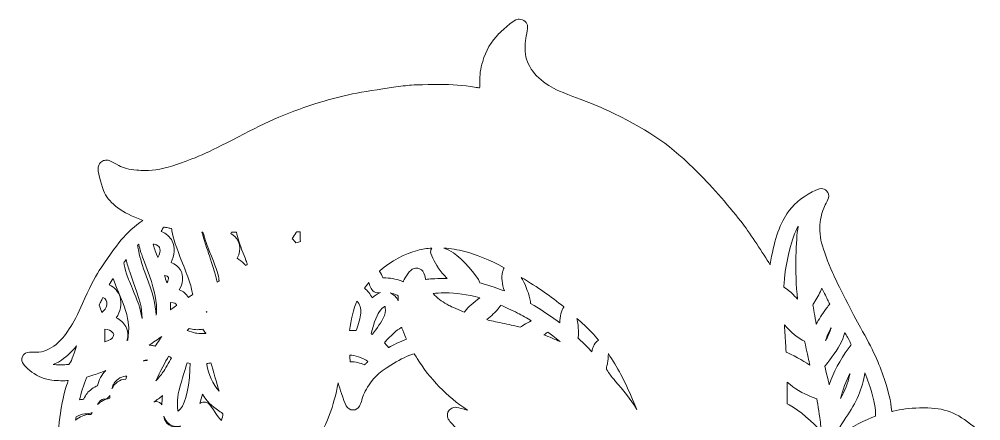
# Model space of a CAD drawing. Header units: inches. Extents: x -31 to 539, y 494 to 599.
# Drawn here: x 206.7 to 304.3, y 557.5 to 598.3 of the extents above; entities that cross this region are included whole.
import ezdxf

# ---------------------------------------------------------------- set-up
doc = ezdxf.new("R2010")
doc.units = ezdxf.units.IN
doc.header["$MEASUREMENT"] = 0
doc.layers.add('Feather', color=7, linetype='Continuous')

msp = doc.modelspace()

# ---------------------------------------------------------------- linework, layer by layer
at = {"layer": 'Feather', "lineweight": 0}
for points, knots in [([(303.615, 556.913), (301.877, 558.362), (300.657, 558.827), (298.592, 558.827), (298.442, 558.827), (298.282, 558.825), (298.117, 558.82), (297.022, 558.786), (296.272, 558.691), (295.437, 558.478), (295.388, 558.465), (295.338, 558.452), (295.291, 558.441), (295.161, 559.661), (294.996, 560.38), (294.533, 561.794), (294.021, 563.355), (293.362, 564.766), (292.101, 566.999), (291.462, 568.13), (289.687, 571.624), (289.266, 572.579), (288.834, 573.558), (288.352, 574.886), (288.168, 575.6), (287.981, 576.323), (287.935, 577.32), (288.058, 577.97), (288.177, 578.6), (288.404, 579.261), (288.622, 579.615), (288.747, 579.818), (289.127, 580.433), (288.673, 580.888), (288.53, 581.03), (288.357, 581.103), (288.159, 581.103), (287.91, 581.103), (287.637, 580.984), (287.22, 580.766), (286.026, 580.14), (285.25, 579.472), (284.626, 578.532), (283.862, 577.383), (283.282, 575.619), (282.948, 573.432), (282.948, 573.432), (282.936, 573.353), (282.936, 573.353), (282.933, 573.358), (282.93, 573.363), (282.928, 573.368), (282.256, 574.503), (280.923, 576.503), (280.186, 577.482), (278.981, 579.084), (277.038, 581.322), (275.666, 582.687), (272.86, 585.479), (270.854, 586.891), (267.077, 588.73), (265.64, 589.43), (265.055, 589.676), (262.908, 590.483), (261.358, 591.066), (260.877, 591.291), (260.2, 591.754), (258.68, 592.793), (257.955, 594.091), (258.045, 595.61), (258.063, 595.919), (258.116, 596.374), (258.16, 596.606), (258.317, 597.425), (258.388, 597.799), (258.059, 598.094), (257.883, 598.251), (257.691, 598.324), (257.453, 598.324), (257.421, 598.324), (257.387, 598.323), (257.351, 598.32), (256.829, 598.283), (255.395, 596.872), (255.382, 596.858), (254.575, 596.012), (254.054, 595.117), (253.742, 594.041), (253.497, 593.193), (253.442, 592.794), (253.438, 591.794), (253.437, 591.622), (253.434, 591.471), (253.43, 591.345), (253.291, 591.364), (253.12, 591.39), (252.923, 591.423), (251.78, 591.611), (250.651, 591.695), (249.262, 591.695), (248.928, 591.695), (248.584, 591.69), (248.209, 591.681), (246.413, 591.633), (246.342, 591.629), (245.654, 591.537), (241.603, 590.994), (239.881, 590.665), (237.639, 590.007), (234.839, 589.185), (232.251, 588.125), (229.494, 586.672), (225.988, 584.823), (224.854, 584.306), (222.752, 583.598), (221.38, 583.135), (220.415, 582.947), (219.42, 582.947), (219.162, 582.947), (218.897, 582.959), (218.61, 582.984), (217.766, 583.059), (217.266, 583.188), (216.766, 583.46), (215.954, 583.9), (215.761, 584.005), (215.517, 584.005), (215.438, 584.005), (215.373, 583.991), (215.331, 583.98), (215.083, 583.918), (214.667, 583.719), (214.668, 583.086), (214.668, 582.625), (215.077, 581.204), (215.328, 580.69), (215.872, 579.574), (217.14, 578.643), (219.096, 577.925), (219.136, 577.91), (219.175, 577.896), (219.214, 577.881), (218.437, 577.339), (217.577, 576.564), (217.013, 575.887), (216.497, 575.266), (215.379, 573.698), (214.798, 572.781), (214.309, 572.009), (213.766, 570.946), (213.091, 569.435), (212.126, 567.275), (211.346, 566.068), (210.4, 565.268), (209.843, 564.797), (209.029, 564.468), (208.42, 564.468), (208.4, 564.468), (208.38, 564.468), (208.361, 564.469), (208.124, 564.478), (207.843, 564.487), (207.737, 564.49), (207.726, 564.49), (207.716, 564.491), (207.706, 564.491), (207.349, 564.491), (207.164, 564.31), (207.085, 564.203), (206.661, 563.623), (207.135, 563.177), (207.516, 562.819), (208.06, 562.308), (208.747, 561.92), (209.449, 561.729), (209.82, 561.628), (210.528, 561.582), (211.065, 561.582), (211.228, 561.582), (211.444, 561.587), (211.646, 561.604), (211.36, 560.836), (211.3, 560.609), (211.039, 559.327), (210.73, 557.815), (210.656, 557.009), (210.66, 555.218), (210.664, 553.557), (210.77, 552.139), (211.005, 550.621), (211.284, 548.817), (211.515, 547.907), (212.035, 546.566), (212.584, 545.152), (214.006, 542.507), (214.8, 541.421), (215.444, 540.54), (216.891, 539.211), (218.026, 538.458), (218.817, 537.934), (221.799, 536.386), (222.313, 536.309), (222.393, 536.297), (222.472, 536.291), (222.547, 536.291), (222.977, 536.291), (223.319, 536.496), (223.461, 536.838), (223.648, 537.29), (223.434, 537.616), (223.082, 538.155), (222.143, 539.592), (221.814, 541.293), (222.017, 543.673), (222.168, 545.444), (222.528, 546.66), (223.445, 548.491), (224.202, 550.003), (225.067, 551.294), (226.338, 552.811), (227, 553.6), (227.5, 554.293), (227.865, 554.931), (227.869, 554.207), (227.83, 553.371), (227.731, 552.906), (227.428, 551.494), (227.024, 550.691), (226.129, 549.726), (225.605, 549.161), (225.605, 549.031), (225.605, 548.904), (225.605, 548.555), (226.002, 548.07), (226.392, 548.07), (226.537, 548.07), (226.642, 548.07), (229.311, 549.375), (230.321, 549.869), (232.006, 550.859), (232.917, 551.494), (234.742, 552.766), (235.825, 553.87), (236.913, 555.566), (237.928, 557.148), (238.589, 558.918), (239.058, 561.352), (239.153, 561.022), (239.264, 560.667), (239.391, 560.287), (239.755, 559.205), (239.955, 558.609), (240.567, 558.609), (241.2, 558.609), (241.375, 559.296), (241.45, 559.589), (241.583, 560.112), (241.792, 560.551), (242.193, 561.153), (242.811, 562.081), (243.352, 562.541), (244.952, 563.498), (245.649, 563.915), (246.442, 564.23), (246.785, 564.315), (246.859, 564.208), (246.966, 564.045), (247.092, 563.836), (248.307, 561.824), (250.123, 559.968), (252.197, 558.59), (252.071, 558.621), (251.952, 558.652), (251.847, 558.683), (251.397, 558.817), (251.163, 558.881), (250.965, 558.881), (250.75, 558.881), (250.607, 558.805), (250.506, 558.739), (250.194, 558.534), (250.158, 558.255), (250.158, 558.063), (250.158, 557.679), (250.364, 557.464), (250.814, 556.994), (251.767, 556.001), (252.211, 555.366), (252.796, 554.165), (253.677, 552.353), (254.127, 550.835), (254.981, 546.78), (255.597, 543.856), (255.925, 542.648), (256.577, 540.903), (256.762, 540.407), (257.047, 539.753), (257.323, 539.176), (255.59, 540.345), (254.567, 541.295), (253.866, 542.368), (253.079, 543.574), (252.609, 544.877), (252.608, 545.855), (252.607, 546.433), (252.25, 546.869), (251.776, 546.869), (251.553, 546.869), (251.337, 546.768), (251.166, 546.584), (250.679, 546.058), (250.227, 543.744), (250.043, 542.318), (249.938, 541.506), (249.922, 541.154), (249.949, 540.224), (249.966, 539.614), (250.023, 538.794), (250.074, 538.395), (250.178, 537.59), (250.549, 536.061), (250.921, 534.913), (251.328, 533.652), (252.027, 531.975), (252.709, 530.583), (252.097, 531.114), (251.723, 531.451), (251.592, 531.588), (250.744, 532.476), (250.307, 533.385), (250.034, 534.832), (249.906, 535.512), (249.795, 536.098), (249.147, 536.098), (249.116, 536.098), (249.084, 536.097), (249.049, 536.094), (248.409, 536.041), (248.322, 535.578), (248.163, 534.736), (248.048, 534.128), (248.026, 533.799), (248.024, 532.661), (248.021, 531.108), (248.117, 530.473), (248.534, 529.263), (248.992, 527.935), (249.507, 527.058), (250.433, 526.029), (251.246, 525.127), (251.958, 524.505), (253.055, 523.765), (252.716, 523.757), (252.403, 523.72), (252.144, 523.657), (250.624, 523.285), (249.548, 522.174), (249.113, 520.529), (248.958, 519.941), (248.942, 518.358), (249.086, 517.84), (249.265, 517.201), (249.613, 516.632), (250.15, 516.101), (250.99, 515.27), (251.821, 514.874), (252.846, 514.816), (253.002, 514.807), (253.146, 514.803), (253.275, 514.803), (253.903, 514.803), (254.272, 514.904), (254.51, 515.142), (254.672, 515.304), (254.753, 515.486), (254.752, 515.683), (254.75, 516.004), (254.542, 516.267), (254.159, 516.639), (253.751, 517.037), (253.667, 517.224), (253.644, 517.469), (253.61, 517.816), (253.95, 518.26), (254.318, 518.348), (254.404, 518.368), (254.504, 518.379), (254.607, 518.379), (254.799, 518.379), (254.994, 518.341), (255.116, 518.279), (255.605, 518.029), (256.302, 516.921), (256.628, 515.359), (256.663, 515.193), (256.723, 514.912), (256.768, 514.717), (256.575, 514.529), (256.108, 514.14), (255.81, 513.891), (254.089, 512.454), (251.958, 510.856), (250.508, 509.914), (249.167, 509.043), (248.861, 508.85), (247.988, 508.329), (245.257, 506.701), (242.709, 505.41), (239.467, 504.013), (236.306, 502.651), (231.756, 501.056), (229.11, 500.383), (226.677, 499.764), (224.053, 499.309), (221.72, 499.103), (219.965, 498.948), (219.323, 498.76), (218.731, 498.226), (218.343, 497.877), (218.146, 497.438), (218.144, 496.922), (218.142, 496.411), (218.265, 496.039), (218.57, 495.636), (219.254, 494.734), (220.89, 494.398), (222.143, 494.275), (222.267, 494.263), (222.469, 494.257), (222.76, 494.257), (223.618, 494.257), (225.066, 494.311), (225.579, 494.379), (227.391, 494.617), (229.227, 495.091), (231.533, 495.916), (233.204, 496.514), (234.266, 496.964), (237.842, 498.588), (238.688, 498.973), (241.181, 500.244), (242.44, 500.934), (246.2, 502.994), (248.894, 504.786), (251.448, 506.926), (254.81, 509.744), (256.472, 511.26), (257.799, 512.719), (257.874, 512.801), (257.939, 512.867), (257.989, 512.914), (258.123, 512.884), (258.318, 512.844), (258.605, 512.791), (259.862, 512.559), (260.352, 512.327), (260.987, 511.666), (261.621, 511.005), (261.985, 510.189), (261.936, 509.537), (261.889, 508.914), (261.603, 508.447), (261.189, 508.319), (260.637, 508.148), (260.263, 508.007), (260.104, 507.624), (259.979, 507.322), (259.915, 506.716), (260.895, 506.051), (261.461, 505.667), (261.902, 505.516), (262.579, 505.475), (262.68, 505.469), (262.777, 505.466), (262.869, 505.466), (263.627, 505.466), (264.212, 505.674), (264.889, 506.184), (265.561, 506.69), (266.114, 507.61), (266.333, 508.584), (266.436, 509.046), (266.452, 509.672), (266.39, 510.295), (268.215, 508.648), (269.132, 507.968), (270.271, 507.412), (271, 507.056), (271.655, 506.823), (272.689, 506.552), (273.269, 506.4), (273.973, 506.313), (274.622, 506.313), (275.009, 506.313), (275.357, 506.342), (275.656, 506.401), (276.456, 506.558), (277.145, 506.918), (277.648, 507.442), (277.93, 507.736), (278.356, 508.18), (277.96, 508.722), (277.752, 509.007), (277.454, 509.023), (276.862, 509.054), (275.263, 509.139), (273.493, 509.879), (272.007, 511.084), (271.796, 511.255), (271.577, 511.446), (271.367, 511.638), (272.105, 511.412), (272.907, 511.24), (273.847, 511.102), (274.347, 511.029), (275.433, 510.996), (276.288, 510.996), (276.895, 510.996), (277.404, 511.012), (277.721, 511.041), (279.862, 511.237), (282.186, 511.741), (283.642, 512.324), (284.423, 512.637), (286.644, 513.691), (287.188, 514.007), (287.431, 514.149), (288.082, 514.566), (288.639, 514.938), (290.035, 515.869), (290.314, 515.981), (290.904, 516.056), (290.995, 516.067), (291.096, 516.073), (291.204, 516.073), (291.575, 516.073), (291.911, 516.004), (292.038, 515.939), (292.209, 515.852), (292.467, 515.588), (292.607, 515.272), (292.724, 515.006), (292.877, 514.748), (293.19, 514.67), (293.266, 514.651), (293.336, 514.641), (293.404, 514.641), (293.926, 514.641), (294.166, 515.141), (294.47, 515.772), (294.813, 516.487), (294.878, 516.684), (294.966, 517.279), (295.081, 518.056), (295.027, 518.77), (294.795, 519.527), (294.297, 521.158), (293.364, 522.365), (291.694, 523.527), (292.246, 523.825), (292.72, 524.19), (293.249, 524.721), (294.728, 526.207), (295.51, 527.307), (296.736, 529.628), (297.927, 531.882), (298.725, 532.953), (299.492, 533.326), (299.667, 533.412), (299.787, 533.443), (299.935, 533.443), (300.022, 533.443), (300.121, 533.433), (300.249, 533.409), (300.331, 533.394), (300.409, 533.387), (300.482, 533.387), (300.9, 533.387), (301.074, 533.637), (301.13, 533.745), (301.289, 534.054), (301.196, 534.444), (300.845, 534.936), (299.981, 536.147), (298.826, 537.005), (297.593, 537.352), (297.141, 537.479), (296.875, 537.497), (296.131, 537.497), (296.131, 537.497), (296.121, 537.497), (296.121, 537.497), (295.671, 537.497), (295.033, 537.469), (294.746, 537.421), (294.329, 537.352), (293.774, 537.221), (293.261, 537.076), (294.646, 538.761), (295.733, 540.59), (296.734, 542.904), (297.536, 544.76), (297.878, 545.913), (298.257, 548.047), (298.816, 551.194), (299.113, 552.145), (299.847, 553.133), (300.687, 554.264), (301.77, 554.883), (303.255, 555.082), (303.632, 555.132), (304.334, 555.226), (304.334, 555.939), (304.334, 556.313), (304.063, 556.539), (303.615, 556.913)], [0, 0, 0, 0, 1, 1, 1, 2, 2, 2, 3, 3, 3, 4, 4, 4, 5, 5, 5, 6, 6, 6, 7, 7, 7, 8, 8, 8, 9, 9, 9, 10, 10, 10, 11, 11, 11, 12, 12, 12, 13, 13, 13, 14, 14, 14, 15, 15, 15, 16, 16, 16, 17, 17, 17, 18, 18, 18, 19, 19, 19, 20, 20, 20, 21, 21, 21, 22, 22, 22, 23, 23, 23, 24, 24, 24, 25, 25, 25, 26, 26, 26, 27, 27, 27, 28, 28, 28, 29, 29, 29, 30, 30, 30, 31, 31, 31, 32, 32, 32, 33, 33, 33, 34, 34, 34, 35, 35, 35, 36, 36, 36, 37, 37, 37, 38, 38, 38, 39, 39, 39, 40, 40, 40, 41, 41, 41, 42, 42, 42, 43, 43, 43, 44, 44, 44, 45, 45, 45, 46, 46, 46, 47, 47, 47, 48, 48, 48, 49, 49, 49, 50, 50, 50, 51, 51, 51, 52, 52, 52, 53, 53, 53, 54, 54, 54, 55, 55, 55, 56, 56, 56, 57, 57, 57, 58, 58, 58, 59, 59, 59, 60, 60, 60, 61, 61, 61, 62, 62, 62, 63, 63, 63, 64, 64, 64, 65, 65, 65, 66, 66, 66, 67, 67, 67, 68, 68, 68, 69, 69, 69, 70, 70, 70, 71, 71, 71, 72, 72, 72, 73, 73, 73, 74, 74, 74, 75, 75, 75, 76, 76, 76, 77, 77, 77, 78, 78, 78, 79, 79, 79, 80, 80, 80, 81, 81, 81, 82, 82, 82, 83, 83, 83, 84, 84, 84, 85, 85, 85, 86, 86, 86, 87, 87, 87, 88, 88, 88, 89, 89, 89, 90, 90, 90, 91, 91, 91, 92, 92, 92, 93, 93, 93, 94, 94, 94, 95, 95, 95, 96, 96, 96, 97, 97, 97, 98, 98, 98, 99, 99, 99, 100, 100, 100, 101, 101, 101, 102, 102, 102, 103, 103, 103, 104, 104, 104, 105, 105, 105, 106, 106, 106, 107, 107, 107, 108, 108, 108, 109, 109, 109, 110, 110, 110, 111, 111, 111, 112, 112, 112, 113, 113, 113, 114, 114, 114, 115, 115, 115, 116, 116, 116, 117, 117, 117, 118, 118, 118, 119, 119, 119, 120, 120, 120, 121, 121, 121, 122, 122, 122, 123, 123, 123, 124, 124, 124, 125, 125, 125, 126, 126, 126, 127, 127, 127, 128, 128, 128, 129, 129, 129, 130, 130, 130, 131, 131, 131, 132, 132, 132, 133, 133, 133, 134, 134, 134, 135, 135, 135, 136, 136, 136, 137, 137, 137, 138, 138, 138, 139, 139, 139, 140, 140, 140, 141, 141, 141, 142, 142, 142, 143, 143, 143, 144, 144, 144, 145, 145, 145, 146, 146, 146, 147, 147, 147, 148, 148, 148, 149, 149, 149, 150, 150, 150, 151, 151, 151, 152, 152, 152, 153, 153, 153, 154, 154, 154, 155, 155, 155, 156, 156, 156, 157, 157, 157, 158, 158, 158, 159, 159, 159, 160, 160, 160, 161, 161, 161, 162, 162, 162, 163, 163, 163, 164, 164, 164, 165, 165, 165, 166, 166, 166, 167, 167, 167, 168, 168, 168, 169, 169, 169, 170, 170, 170, 171, 171, 171, 172, 172, 172, 173, 173, 173, 174, 174, 174, 175, 175, 175, 176, 176, 176, 177, 177, 177, 178, 178, 178, 179, 179, 179, 180, 180, 180, 181, 181, 181, 182, 182, 182, 183, 183, 183, 184, 184, 184, 185, 185, 185, 186, 186, 186, 187, 187, 187, 188, 188, 188, 189, 189, 189, 190, 190, 190, 191, 191, 191, 192, 192, 192, 193, 193, 193, 194, 194, 194, 195, 195, 195, 196, 196, 196, 197, 197, 197, 198, 198, 198, 199, 199, 199, 200, 200, 200, 201, 201, 201, 202, 202, 202, 203, 203, 203, 204, 204, 204, 205, 205, 205, 205]), ([(284.338, 571.205), (284.338, 571.942), (284.612, 573.743), (284.891, 574.842), (285.153, 575.877), (285.435, 576.66), (285.781, 577.283), (285.656, 576.496), (285.588, 575.529), (285.555, 574.201), (285.519, 572.792), (285.581, 571.225), (285.72, 569.864), (285.323, 570.316), (284.927, 570.691), (284.592, 570.926), (284.592, 570.926), (284.338, 571.103), (284.338, 571.103), (284.338, 571.103), (284.338, 571.205), (284.338, 571.205)], [0, 0, 0, 0, 1, 1, 1, 2, 2, 2, 3, 3, 3, 4, 4, 4, 5, 5, 5, 6, 6, 6, 7, 7, 7, 7]), ([(221.126, 576.845), (221.169, 576.933), (221.266, 577.128), (221.32, 577.193), (221.323, 577.193), (221.326, 577.193), (221.33, 577.193), (221.428, 577.193), (221.608, 577.157), (221.784, 577.12), (221.922, 577.092), (222.039, 577.064), (222.127, 577.042), (222.141, 576.98), (222.156, 576.902), (222.172, 576.81), (222.298, 576.068), (222.601, 575.146), (223.253, 573.523), (223.556, 572.77), (223.884, 571.897), (223.969, 571.619), (224.125, 571.114), (224.24, 570.607), (224.287, 570.342), (224.208, 570.288), (224.104, 570.217), (223.978, 570.136), (223.93, 570.106), (223.886, 570.077), (223.844, 570.051), (223.637, 570.412), (223.317, 570.68), (222.917, 570.829), (223.097, 571.12), (223.215, 571.46), (223.25, 571.803), (223.335, 572.623), (222.906, 573.275), (222.09, 573.593), (222.457, 574.285), (222.51, 575.174), (222.204, 575.773), (221.992, 576.19), (221.582, 576.544), (221.081, 576.753), (221.095, 576.782), (221.11, 576.813), (221.126, 576.845)], [0, 0, 0, 0, 1, 1, 1, 2, 2, 2, 3, 3, 3, 4, 4, 4, 5, 5, 5, 6, 6, 6, 7, 7, 7, 8, 8, 8, 9, 9, 9, 10, 10, 10, 11, 11, 11, 12, 12, 12, 13, 13, 13, 14, 14, 14, 15, 15, 15, 16, 16, 16, 16]), ([(225.327, 576.665), (225.507, 575.993), (225.732, 575.355), (226.187, 574.226), (226.766, 572.791), (226.902, 572.363), (226.951, 571.814), (226.951, 571.814), (226.961, 571.71), (226.962, 571.699), (226.911, 571.676), (226.847, 571.649), (226.785, 571.622), (226.785, 571.622), (226.755, 571.608), (226.755, 571.608), (226.754, 571.616), (226.753, 571.623), (226.752, 571.631), (226.723, 571.846), (226.613, 572.352), (225.986, 574.262), (225.779, 574.894), (225.401, 576.042), (225.222, 576.673), (225.222, 576.673), (225.327, 576.665), (225.327, 576.665)], [0, 0, 0, 0, 1, 1, 1, 2, 2, 2, 3, 3, 3, 4, 4, 4, 5, 5, 5, 6, 6, 6, 7, 7, 7, 8, 8, 8, 9, 9, 9, 9]), ([(229.765, 573.373), (229.728, 573.35), (229.694, 573.328), (229.662, 573.308), (229.621, 573.347), (229.574, 573.394), (229.522, 573.447), (229.287, 573.691), (229.03, 573.898), (228.799, 574.029), (229.3, 574.935), (229.089, 575.929), (228.27, 576.471), (228.222, 576.503), (228.179, 576.53), (228.14, 576.554), (228.14, 576.554), (228.212, 576.667), (228.212, 576.667), (228.212, 576.667), (228.73, 576.667), (228.73, 576.667), (228.813, 576.161), (229.041, 575.444), (229.407, 574.532), (229.655, 573.917), (229.773, 573.59), (229.829, 573.416), (229.81, 573.402), (229.788, 573.388), (229.765, 573.373)], [0, 0, 0, 0, 1, 1, 1, 2, 2, 2, 3, 3, 3, 4, 4, 4, 5, 5, 5, 6, 6, 6, 7, 7, 7, 8, 8, 8, 9, 9, 9, 10, 10, 10, 10]), ([(235.015, 575.667), (234.92, 575.638), (234.833, 575.613), (234.76, 575.591), (234.659, 575.733), (234.507, 575.898), (234.378, 576.018), (234.526, 576.201), (234.695, 576.456), (234.792, 576.647), (234.792, 576.647), (234.831, 576.724), (234.831, 576.724), (234.831, 576.724), (234.855, 576.724), (234.855, 576.724), (234.951, 576.724), (235.086, 576.718), (235.201, 576.709), (235.201, 576.709), (235.194, 576.583), (235.194, 576.583), (235.176, 576.207), (235.187, 575.955), (235.237, 575.736), (235.172, 575.716), (235.098, 575.692), (235.015, 575.667)], [0, 0, 0, 0, 1, 1, 1, 2, 2, 2, 3, 3, 3, 4, 4, 4, 5, 5, 5, 6, 6, 6, 7, 7, 7, 8, 8, 8, 9, 9, 9, 9]), ([(218.746, 575.396), (218.766, 575.418), (218.786, 575.439), (218.807, 575.461), (218.808, 575.452), (218.81, 575.444), (218.812, 575.435), (218.917, 574.918), (219.087, 574.378), (219.38, 573.63), (220.189, 571.561), (220.484, 570.504), (220.591, 569.281), (220.627, 568.875), (220.619, 568.515), (220.587, 568.233), (220.509, 569.39), (220.221, 570.485), (219.556, 572.234), (219.175, 573.238), (218.935, 574.032), (218.801, 574.732), (218.801, 574.732), (218.772, 574.881), (218.772, 574.881), (218.735, 575.074), (218.701, 575.246), (218.691, 575.335), (218.696, 575.341), (218.746, 575.396), (218.746, 575.396)], [0, 0, 0, 0, 1, 1, 1, 2, 2, 2, 3, 3, 3, 4, 4, 4, 5, 5, 5, 6, 6, 6, 7, 7, 7, 8, 8, 8, 9, 9, 9, 10, 10, 10, 10]), ([(220.604, 575.378), (220.843, 575.267), (220.909, 575.161), (220.954, 574.993), (221.009, 574.791), (220.936, 574.441), (220.733, 574.121), (220.713, 574.17), (220.691, 574.223), (220.668, 574.279), (220.486, 574.726), (220.348, 575.168), (220.273, 575.463), (220.4, 575.446), (220.524, 575.415), (220.604, 575.378)], [0, 0, 0, 0, 1, 1, 1, 2, 2, 2, 3, 3, 3, 4, 4, 4, 5, 5, 5, 5]), ([(247.947, 571.852), (247.942, 571.881), (247.937, 571.912), (247.932, 571.944), (247.798, 572.889), (247.307, 573.03), (247.027, 573.03), (246.88, 573.03), (246.73, 572.99), (246.579, 572.909), (246.202, 572.707), (245.684, 571.698), (245.679, 571.688), (245.679, 571.688), (245.654, 571.638), (245.651, 571.633), (245.123, 571.885), (244.56, 572.01), (243.884, 572.026), (243.766, 572.028), (243.668, 572.034), (243.592, 572.04), (243.59, 572.045), (243.588, 572.051), (243.587, 572.056), (243.525, 572.238), (243.378, 572.515), (243.271, 572.683), (243.265, 572.693), (243.259, 572.703), (243.253, 572.713), (243.275, 572.733), (243.3, 572.755), (243.327, 572.779), (244.388, 573.702), (245.909, 574.527), (247.111, 574.832), (247.595, 574.955), (248.081, 575.032), (248.583, 575.066), (248.493, 574.967), (248.449, 574.841), (248.45, 574.69), (248.454, 574.305), (249.145, 573.166), (249.223, 573.049), (249.457, 572.698), (249.791, 572.303), (250.131, 571.966), (250.062, 571.966), (249.99, 571.966), (249.915, 571.965), (248.745, 571.964), (248.329, 571.941), (247.976, 571.859), (247.966, 571.857), (247.956, 571.855), (247.947, 571.852)], [0, 0, 0, 0, 1, 1, 1, 2, 2, 2, 3, 3, 3, 4, 4, 4, 5, 5, 5, 6, 6, 6, 7, 7, 7, 8, 8, 8, 9, 9, 9, 10, 10, 10, 11, 11, 11, 12, 12, 12, 13, 13, 13, 14, 14, 14, 15, 15, 15, 16, 16, 16, 17, 17, 17, 18, 18, 18, 19, 19, 19, 19]), ([(251.92, 574.717), (253.019, 574.439), (254.425, 573.856), (255.925, 573.065), (255.817, 572.922), (255.774, 572.738), (255.75, 572.633), (255.618, 572.065), (255.685, 571.417), (255.95, 570.703), (255.331, 570.949), (254.577, 571.202), (253.488, 571.531), (253.479, 571.534), (253.471, 571.537), (253.463, 571.539), (253.181, 572.311), (251.63, 574.002), (250.769, 574.586), (250.483, 574.78), (250.141, 574.949), (249.808, 575.065), (250.48, 575.021), (251.176, 574.906), (251.92, 574.717)], [0, 0, 0, 0, 1, 1, 1, 2, 2, 2, 3, 3, 3, 4, 4, 4, 5, 5, 5, 6, 6, 6, 7, 7, 7, 8, 8, 8, 8]), ([(217.555, 572.443), (217.425, 572.868), (217.321, 573.357), (217.295, 573.548), (217.337, 573.628), (217.417, 573.754), (217.509, 573.887), (217.603, 573.527), (217.757, 573.022), (217.89, 572.643), (219.047, 569.343), (219.102, 569.153), (219.143, 567.921), (219.118, 568.093), (219.08, 568.264), (219.024, 568.489), (218.793, 569.414), (218.728, 569.596), (218.161, 570.922), (217.868, 571.607), (217.611, 572.262), (217.555, 572.443)], [0, 0, 0, 0, 1, 1, 1, 2, 2, 2, 3, 3, 3, 4, 4, 4, 5, 5, 5, 6, 6, 6, 7, 7, 7, 7]), ([(217.678, 565.726), (217.658, 565.71), (217.633, 565.689), (217.601, 565.665), (217.604, 565.673), (217.607, 565.681), (217.609, 565.689), (217.765, 566.155), (217.721, 566.65), (217.485, 567.084), (217.267, 567.485), (216.956, 567.772), (216.515, 567.979), (216.954, 568.592), (217.107, 569.396), (216.903, 570.098), (216.754, 570.611), (216.32, 571.099), (215.814, 571.344), (215.926, 571.533), (216.067, 571.767), (216.205, 571.987), (216.377, 571.471), (216.564, 570.981), (216.738, 570.596), (217.381, 569.177), (217.7, 568.128), (217.773, 567.195), (217.804, 566.797), (217.736, 565.983), (217.678, 565.726)], [0, 0, 0, 0, 1, 1, 1, 2, 2, 2, 3, 3, 3, 4, 4, 4, 5, 5, 5, 6, 6, 6, 7, 7, 7, 8, 8, 8, 9, 9, 9, 10, 10, 10, 10]), ([(221.428, 572.265), (221.706, 572.243), (221.733, 572.196), (221.814, 572.058), (221.851, 571.983), (221.797, 571.734), (221.645, 571.523), (221.643, 571.531), (221.641, 571.538), (221.639, 571.546), (221.577, 571.773), (221.494, 572.055), (221.428, 572.265)], [0, 0, 0, 0, 1, 1, 1, 2, 2, 2, 3, 3, 3, 4, 4, 4, 4]), ([(241.722, 570.978), (241.841, 571.15), (242.023, 571.385), (242.183, 571.574), (242.212, 571.505), (242.237, 571.434), (242.254, 571.368), (242.295, 571.211), (242.378, 570.981), (242.463, 570.849), (242.611, 570.618), (242.794, 570.524), (243.095, 570.524), (243.163, 570.524), (243.244, 570.528), (243.348, 570.534), (243.047, 570.422), (242.756, 570.222), (242.522, 570.011), (242.32, 570.407), (242.059, 570.721), (241.722, 570.978)], [0, 0, 0, 0, 1, 1, 1, 2, 2, 2, 3, 3, 3, 4, 4, 4, 5, 5, 5, 6, 6, 6, 7, 7, 7, 7]), ([(261.98, 569.075), (261.977, 569.071), (261.974, 569.068), (261.971, 569.065), (261.709, 568.759), (261.584, 568.106), (261.578, 567.47), (260.86, 568.014), (259.683, 568.804), (258.956, 569.224), (258.956, 569.224), (258.605, 569.427), (258.605, 569.427), (258.605, 569.427), (258.605, 569.436), (258.605, 569.436), (258.593, 569.938), (258.238, 570.955), (257.916, 571.609), (257.826, 571.793), (257.744, 571.945), (257.657, 572.083), (259.394, 571.035), (260.649, 570.172), (261.98, 569.075)], [0, 0, 0, 0, 1, 1, 1, 2, 2, 2, 3, 3, 3, 4, 4, 4, 5, 5, 5, 6, 6, 6, 7, 7, 7, 8, 8, 8, 8]), ([(244.368, 570.502), (244.607, 570.455), (244.83, 570.378), (245.05, 570.266), (245.05, 570.266), (245.168, 570.206), (245.168, 570.206), (245.168, 570.206), (245.17, 569.711), (245.17, 569.711), (245.005, 570.058), (244.706, 570.346), (244.368, 570.502)], [0, 0, 0, 0, 1, 1, 1, 2, 2, 2, 3, 3, 3, 4, 4, 4, 4]), ([(251.95, 568.647), (251.921, 568.61), (251.894, 568.577), (251.869, 568.547), (251.423, 568.732), (250.532, 569.122), (250.31, 569.237), (249.752, 569.525), (249.277, 569.869), (248.858, 570.291), (248.796, 570.353), (248.742, 570.409), (248.695, 570.459), (248.995, 570.487), (249.396, 570.51), (249.846, 570.512), (249.846, 570.512), (249.887, 570.512), (249.887, 570.512), (251.081, 570.512), (252.13, 570.362), (253.448, 570), (252.777, 569.523), (252.298, 569.09), (251.95, 568.647)], [0, 0, 0, 0, 1, 1, 1, 2, 2, 2, 3, 3, 3, 4, 4, 4, 5, 5, 5, 6, 6, 6, 7, 7, 7, 8, 8, 8, 8]), ([(287.492, 569.645), (287.777, 570.085), (288.009, 570.521), (288.205, 570.99), (288.289, 570.817), (288.38, 570.631), (288.466, 570.456), (288.7, 569.981), (288.894, 569.582), (288.985, 569.395), (288.911, 569.282), (288.772, 569.095), (288.673, 568.961), (288.202, 568.325), (287.874, 567.812), (287.628, 567.319), (287.483, 568.094), (287.319, 568.999), (287.279, 569.275), (287.278, 569.278), (287.278, 569.281), (287.278, 569.284), (287.303, 569.355), (287.439, 569.564), (287.492, 569.645)], [0, 0, 0, 0, 1, 1, 1, 2, 2, 2, 3, 3, 3, 4, 4, 4, 5, 5, 5, 6, 6, 6, 7, 7, 7, 8, 8, 8, 8]), ([(214.99, 569.715), (215.055, 569.853), (215.112, 569.965), (215.158, 570.05), (215.26, 570.003), (215.365, 569.94), (215.403, 569.897), (215.592, 569.683), (215.575, 569.418), (215.549, 569.279), (215.494, 568.992), (215.308, 568.719), (215.048, 568.53), (215.038, 568.562), (215.029, 568.593), (215.021, 568.619), (214.996, 568.699), (214.888, 569.051), (214.787, 569.265), (214.832, 569.379), (214.927, 569.582), (214.99, 569.715)], [0, 0, 0, 0, 1, 1, 1, 2, 2, 2, 3, 3, 3, 4, 4, 4, 5, 5, 5, 6, 6, 6, 7, 7, 7, 7]), ([(222.06, 568.804), (222.054, 568.8), (222.049, 568.797), (222.044, 568.793), (222.042, 569.054), (222.036, 569.323), (222.026, 569.515), (222.5, 569.511), (222.546, 569.437), (222.604, 569.345), (222.62, 569.318), (222.626, 569.265), (222.621, 569.232), (222.537, 569.162), (222.326, 568.998), (222.06, 568.804)], [0, 0, 0, 0, 1, 1, 1, 2, 2, 2, 3, 3, 3, 4, 4, 4, 5, 5, 5, 5]), ([(240.959, 569.682), (241.25, 569.38), (241.412, 568.891), (241.363, 568.431), (241.322, 568.051), (241.1, 567.213), (240.923, 566.77), (240.923, 566.77), (240.894, 566.698), (240.894, 566.698), (240.894, 566.698), (240.219, 566.698), (240.219, 566.698), (240.314, 567.676), (240.634, 568.967), (240.959, 569.682)], [0, 0, 0, 0, 1, 1, 1, 2, 2, 2, 3, 3, 3, 4, 4, 4, 5, 5, 5, 5]), ([(225.655, 568.55), (225.651, 568.55), (225.646, 568.55), (225.641, 568.55), (225.669, 568.573), (225.696, 568.596), (225.724, 568.619), (225.719, 568.595), (225.715, 568.571), (225.711, 568.548), (225.692, 568.549), (225.673, 568.55), (225.655, 568.55)], [0, 0, 0, 0, 1, 1, 1, 2, 2, 2, 3, 3, 3, 4, 4, 4, 4]), ([(242.726, 566.54), (242.649, 566.441), (242.582, 566.356), (242.526, 566.289), (242.49, 566.305), (242.451, 566.322), (242.414, 566.339), (242.505, 566.696), (242.669, 567.292), (242.76, 567.565), (243.065, 568.473), (243.469, 568.952), (243.723, 569.087), (243.759, 569.106), (243.785, 569.117), (243.803, 569.123), (243.808, 569.118), (243.814, 569.111), (243.821, 569.102), (243.871, 568.984), (243.877, 568.544), (243.754, 568.219), (243.614, 567.846), (243.152, 567.093), (242.726, 566.54)], [0, 0, 0, 0, 1, 1, 1, 2, 2, 2, 3, 3, 3, 4, 4, 4, 5, 5, 5, 6, 6, 6, 7, 7, 7, 8, 8, 8, 8]), ([(258.67, 567.67), (258.428, 567.546), (258.14, 567.384), (257.92, 567.246), (257.746, 567.138), (257.614, 567.06), (257.53, 567.013), (257.461, 567.03), (257.368, 567.054), (257.255, 567.085), (257.028, 567.146), (256.341, 567.301), (255.722, 567.432), (255.063, 567.571), (254.533, 567.692), (254.144, 567.787), (254.606, 568.139), (255.064, 568.583), (255.406, 569.018), (255.479, 569.111), (255.542, 569.188), (255.594, 569.249), (255.973, 569.092), (256.731, 568.745), (257.268, 568.464), (257.731, 568.222), (258.273, 567.911), (258.67, 567.67)], [0, 0, 0, 0, 1, 1, 1, 2, 2, 2, 3, 3, 3, 4, 4, 4, 5, 5, 5, 6, 6, 6, 7, 7, 7, 8, 8, 8, 9, 9, 9, 9]), ([(264.09, 567.212), (264.583, 566.754), (265.054, 566.25), (265.506, 565.695), (265.236, 565.539), (265.061, 565.224), (265.003, 565.106), (264.935, 564.971), (264.874, 564.749), (264.828, 564.511), (264.493, 564.878), (263.999, 565.386), (263.72, 565.649), (263.72, 565.649), (263.413, 565.94), (263.413, 565.94), (263.413, 565.94), (263.421, 565.974), (263.421, 565.974), (263.552, 566.52), (263.4, 567.464), (263.35, 567.74), (263.339, 567.803), (263.328, 567.863), (263.316, 567.92), (263.565, 567.696), (263.822, 567.461), (264.09, 567.212)], [0, 0, 0, 0, 1, 1, 1, 2, 2, 2, 3, 3, 3, 4, 4, 4, 5, 5, 5, 6, 6, 6, 7, 7, 7, 8, 8, 8, 9, 9, 9, 9]), ([(215.71, 565.656), (215.607, 565.608), (215.474, 565.567), (215.346, 565.541), (215.361, 565.814), (215.369, 566.191), (215.367, 566.494), (215.367, 566.494), (215.366, 566.834), (215.366, 566.834), (215.707, 566.777), (215.995, 566.643), (216.111, 566.53), (216.3, 566.344), (216.293, 566.236), (216.205, 566.063), (216.12, 565.899), (216.048, 565.81), (215.71, 565.656)], [0, 0, 0, 0, 1, 1, 1, 2, 2, 2, 3, 3, 3, 4, 4, 4, 5, 5, 5, 6, 6, 6, 6]), ([(225.306, 566.819), (225.385, 566.69), (225.501, 566.529), (225.602, 566.426), (225.603, 566.416), (225.604, 566.403), (225.604, 566.387), (225.528, 566.384), (225.436, 566.381), (225.328, 566.381), (225.026, 566.381), (224.726, 566.4), (224.582, 566.428), (224.316, 566.48), (223.98, 566.587), (223.732, 566.686), (223.771, 566.731), (223.811, 566.777), (223.851, 566.821), (223.851, 566.821), (223.912, 566.889), (223.912, 566.889), (223.912, 566.889), (224.061, 566.852), (224.061, 566.852), (224.293, 566.796), (224.519, 566.769), (224.753, 566.769), (224.934, 566.769), (225.116, 566.785), (225.306, 566.819)], [0, 0, 0, 0, 1, 1, 1, 2, 2, 2, 3, 3, 3, 4, 4, 4, 5, 5, 5, 6, 6, 6, 7, 7, 7, 8, 8, 8, 9, 9, 9, 10, 10, 10, 10]), ([(244.193, 564.956), (244.19, 564.954), (244.187, 564.953), (244.185, 564.951), (244.066, 565.098), (243.917, 565.261), (243.83, 565.353), (243.83, 565.353), (243.762, 565.424), (243.762, 565.424), (243.762, 565.424), (243.845, 565.526), (243.845, 565.526), (244.35, 566.144), (245.019, 566.74), (245.473, 566.976), (245.49, 566.985), (245.506, 566.993), (245.522, 567.001), (245.528, 566.981), (245.535, 566.96), (245.542, 566.939), (245.632, 566.669), (245.807, 566.216), (245.932, 565.929), (245.954, 565.879), (245.973, 565.835), (245.99, 565.795), (245.408, 565.605), (244.6, 565.202), (244.193, 564.956)], [0, 0, 0, 0, 1, 1, 1, 2, 2, 2, 3, 3, 3, 4, 4, 4, 5, 5, 5, 6, 6, 6, 7, 7, 7, 8, 8, 8, 9, 9, 9, 10, 10, 10, 10]), ([(259.955, 566.255), (260.033, 566.303), (260.108, 566.352), (260.176, 566.398), (260.249, 566.447), (260.316, 566.489), (260.371, 566.522), (260.609, 566.355), (261.07, 565.997), (261.594, 565.558), (261.139, 565.769), (260.485, 566.047), (259.955, 566.255)], [0, 0, 0, 0, 1, 1, 1, 2, 2, 2, 3, 3, 3, 4, 4, 4, 4]), ([(286.444, 565.607), (286.496, 565.355), (286.598, 564.877), (286.798, 563.945), (286.859, 563.66), (286.916, 563.394), (286.966, 563.157), (286.224, 563.667), (285.169, 564.254), (284.559, 564.475), (284.559, 564.475), (284.54, 564.805), (284.54, 564.805), (284.519, 565.156), (284.465, 566.029), (284.419, 566.743), (284.408, 566.922), (284.398, 567.096), (284.388, 567.26), (285.018, 566.552), (285.848, 565.835), (286.423, 565.615), (286.43, 565.613), (286.437, 565.61), (286.444, 565.607)], [0, 0, 0, 0, 1, 1, 1, 2, 2, 2, 3, 3, 3, 4, 4, 4, 5, 5, 5, 6, 6, 6, 7, 7, 7, 8, 8, 8, 8]), ([(289.116, 566.904), (289.018, 566.545), (288.824, 566.114), (288.575, 565.685), (288.669, 565.993), (288.794, 566.298), (288.963, 566.638), (289.015, 566.741), (289.07, 566.846), (289.127, 566.949), (289.124, 566.933), (289.12, 566.918), (289.116, 566.904)], [0, 0, 0, 0, 1, 1, 1, 2, 2, 2, 3, 3, 3, 4, 4, 4, 4]), ([(220.134, 565.161), (220.044, 565.176), (219.953, 565.185), (219.861, 565.189), (220.285, 565.48), (220.72, 565.784), (221.147, 566.089), (221.066, 565.972), (220.986, 565.854), (220.908, 565.736), (220.758, 565.512), (220.581, 565.246), (220.473, 565.1), (220.364, 565.122), (220.236, 565.144), (220.134, 565.161)], [0, 0, 0, 0, 1, 1, 1, 2, 2, 2, 3, 3, 3, 4, 4, 4, 5, 5, 5, 5]), ([(290.526, 566.47), (290.609, 566.319), (290.698, 566.16), (290.785, 566.005), (290.972, 565.675), (291.105, 565.421), (291.181, 565.269), (291.114, 565.166), (291.008, 565.012), (290.871, 564.827), (290.046, 563.716), (289.373, 562.428), (288.938, 561.152), (288.881, 561.386), (288.775, 561.848), (288.68, 562.28), (288.68, 562.28), (288.51, 563.058), (288.51, 563.058), (288.51, 563.058), (288.551, 563.113), (288.551, 563.113), (288.643, 563.235), (288.926, 563.608), (289.181, 563.942), (289.858, 564.832), (290.295, 565.651), (290.526, 566.47)], [0, 0, 0, 0, 1, 1, 1, 2, 2, 2, 3, 3, 3, 4, 4, 4, 5, 5, 5, 6, 6, 6, 7, 7, 7, 8, 8, 8, 9, 9, 9, 9]), ([(211.715, 563.235), (211.603, 563.224), (211.388, 563.208), (211.1, 563.196), (210.992, 563.192), (210.889, 563.19), (210.794, 563.19), (210.539, 563.19), (210.319, 563.205), (210.117, 563.239), (210.383, 563.35), (210.625, 563.465), (210.767, 563.548), (211.271, 563.842), (211.928, 564.454), (212.471, 565.113), (212.461, 565.069), (212.452, 565.027), (212.442, 564.988), (212.219, 564.122), (211.872, 563.429), (211.715, 563.235)], [0, 0, 0, 0, 1, 1, 1, 2, 2, 2, 3, 3, 3, 4, 4, 4, 5, 5, 5, 6, 6, 6, 7, 7, 7, 7]), ([(219.252, 563.591), (219.378, 563.645), (219.516, 563.678), (219.665, 563.689), (219.665, 563.689), (219.641, 563.646), (219.641, 563.646), (219.641, 563.646), (219.63, 563.646), (219.63, 563.646), (219.503, 563.643), (219.377, 563.625), (219.252, 563.591)], [0, 0, 0, 0, 1, 1, 1, 2, 2, 2, 3, 3, 3, 4, 4, 4, 4]), ([(220.54, 561.577), (220.973, 562.482), (221.538, 563.576), (221.835, 564.06), (221.925, 564.018), (222.026, 563.968), (222.118, 563.92), (221.889, 563.484), (221.455, 562.717), (221.261, 562.442), (221.065, 562.164), (220.803, 561.852), (220.54, 561.577)], [0, 0, 0, 0, 1, 1, 1, 2, 2, 2, 3, 3, 3, 4, 4, 4, 4]), ([(241.949, 563.397), (241.864, 563.315), (241.791, 563.247), (241.732, 563.192), (241.351, 563.378), (240.783, 563.508), (240.324, 563.508), (240.31, 563.508), (240.297, 563.508), (240.285, 563.508), (240.274, 563.616), (240.262, 563.753), (240.249, 563.914), (240.24, 564.029), (240.234, 564.121), (240.23, 564.195), (240.482, 564.17), (240.828, 564.107), (241.109, 564.018), (241.469, 563.904), (241.854, 563.693), (242.086, 563.533), (242.046, 563.492), (242, 563.446), (241.949, 563.397)], [0, 0, 0, 0, 1, 1, 1, 2, 2, 2, 3, 3, 3, 4, 4, 4, 5, 5, 5, 6, 6, 6, 7, 7, 7, 8, 8, 8, 8]), ([(266.401, 563.296), (266.401, 563.296), (266.416, 563.367), (266.416, 563.367), (266.468, 563.61), (266.506, 563.971), (266.507, 564.338), (267.382, 563.033), (268.191, 561.492), (268.972, 559.66), (269.134, 559.28), (269.275, 558.951), (269.397, 558.662), (268.732, 559.692), (267.97, 560.707), (267.24, 561.512), (267.052, 561.719), (266.739, 562.116), (266.556, 562.378), (266.556, 562.378), (266.522, 562.427), (266.522, 562.427), (266.41, 562.587), (266.321, 562.714), (266.313, 562.763), (266.302, 562.833), (266.344, 563.027), (266.401, 563.296)], [0, 0, 0, 0, 1, 1, 1, 2, 2, 2, 3, 3, 3, 4, 4, 4, 5, 5, 5, 6, 6, 6, 7, 7, 7, 8, 8, 8, 9, 9, 9, 9]), ([(213.493, 561.878), (213.493, 561.878), (213.514, 561.929), (213.514, 561.929), (213.514, 561.929), (214.05, 562.105), (214.05, 562.105), (214.534, 562.263), (214.997, 562.433), (215.444, 562.617), (215.04, 562.203), (214.75, 561.666), (214.615, 561.076), (214.254, 560.945), (213.765, 560.587), (213.547, 560.29), (213.447, 560.155), (213.311, 559.914), (213.233, 559.756), (213.233, 559.756), (213.201, 559.692), (213.201, 559.692), (213.201, 559.692), (213.081, 559.681), (213.081, 559.681), (212.99, 559.671), (212.882, 559.655), (212.773, 559.634), (212.921, 560.249), (213.21, 561.22), (213.493, 561.878)], [0, 0, 0, 0, 1, 1, 1, 2, 2, 2, 3, 3, 3, 4, 4, 4, 5, 5, 5, 6, 6, 6, 7, 7, 7, 8, 8, 8, 9, 9, 9, 10, 10, 10, 10]), ([(224.013, 563.337), (224.013, 563.337), (223.994, 562.733), (223.994, 562.733), (223.916, 560.336), (223.362, 558.897), (222.847, 558.534), (222.823, 558.518), (222.803, 558.505), (222.787, 558.496), (222.704, 558.702), (222.691, 559.787), (222.872, 560.522), (222.987, 560.993), (223.506, 562.698), (223.73, 563.384), (223.86, 563.361), (223.979, 563.342), (223.989, 563.34), (223.989, 563.34), (224.013, 563.337), (224.013, 563.337)], [0, 0, 0, 0, 1, 1, 1, 2, 2, 2, 3, 3, 3, 4, 4, 4, 5, 5, 5, 6, 6, 6, 7, 7, 7, 7]), ([(226.123, 563.386), (226.328, 562.729), (226.759, 561.275), (226.972, 560.505), (226.345, 561.226), (225.861, 562.247), (225.718, 563.215), (225.718, 563.215), (225.703, 563.313), (225.702, 563.318), (225.841, 563.336), (225.997, 563.361), (226.123, 563.386)], [0, 0, 0, 0, 1, 1, 1, 2, 2, 2, 3, 3, 3, 4, 4, 4, 4]), ([(217.497, 561.739), (217.497, 561.739), (217.465, 561.736), (217.465, 561.736), (217.142, 561.708), (216.905, 561.654), (216.65, 561.459), (216.401, 561.27), (216.211, 561.042), (216.081, 560.778), (216.178, 561.223), (216.35, 561.486), (216.704, 561.745), (216.951, 561.927), (217.21, 562.029), (217.434, 562.033), (217.49, 562.034), (217.544, 562.036), (217.595, 562.04), (217.554, 561.94), (217.521, 561.839), (217.497, 561.739)], [0, 0, 0, 0, 1, 1, 1, 2, 2, 2, 3, 3, 3, 4, 4, 4, 5, 5, 5, 6, 6, 6, 7, 7, 7, 7]), ([(292.573, 562.395), (292.706, 562.059), (292.845, 561.681), (292.971, 561.298), (293.419, 559.942), (293.626, 559.001), (293.641, 558.246), (293.641, 558.246), (293.646, 557.988), (293.646, 557.988), (293.646, 557.988), (293.28, 557.838), (293.28, 557.838), (292.102, 557.354), (290.697, 556.591), (289.618, 555.852), (289.623, 555.887), (289.627, 555.923), (289.632, 555.961), (289.683, 556.343), (289.983, 556.903), (290.636, 557.834), (291.681, 559.323), (292.308, 560.794), (292.573, 562.395)], [0, 0, 0, 0, 1, 1, 1, 2, 2, 2, 3, 3, 3, 4, 4, 4, 5, 5, 5, 6, 6, 6, 7, 7, 7, 8, 8, 8, 8]), ([(290.101, 559.776), (290.314, 560.661), (290.638, 561.535), (291.045, 562.327), (291.032, 562.261), (291.018, 562.194), (291.003, 562.125), (290.838, 561.35), (290.536, 560.564), (290.101, 559.776)], [0, 0, 0, 0, 1, 1, 1, 2, 2, 2, 3, 3, 3, 3]), ([(287.221, 559.918), (287.415, 559.843), (287.57, 559.782), (287.683, 559.737), (287.775, 559.199), (287.988, 557.829), (288.046, 557.368), (288.078, 557.11), (288.098, 556.74), (288.108, 556.391), (287.249, 557.433), (285.974, 558.519), (284.857, 559.133), (284.857, 559.133), (284.68, 559.23), (284.68, 559.23), (284.68, 559.23), (284.68, 561.439), (284.68, 561.439), (285.465, 560.734), (286.127, 560.344), (287.221, 559.918)], [0, 0, 0, 0, 1, 1, 1, 2, 2, 2, 3, 3, 3, 4, 4, 4, 5, 5, 5, 6, 6, 6, 7, 7, 7, 7]), ([(215.864, 559.797), (215.372, 559.698), (214.947, 559.481), (214.616, 559.169), (214.816, 559.528), (215.044, 559.691), (215.196, 559.691), (215.558, 559.691), (215.761, 559.867), (215.881, 560.079), (215.87, 559.987), (215.865, 559.893), (215.864, 559.797)], [0, 0, 0, 0, 1, 1, 1, 2, 2, 2, 3, 3, 3, 4, 4, 4, 4]), ([(221.226, 560.084), (221.178, 559.737), (221.156, 559.413), (221.161, 559.115), (221.027, 559.336), (220.814, 559.459), (220.559, 559.459), (220.488, 559.459), (220.416, 559.45), (220.341, 559.43), (220.648, 559.62), (220.948, 559.842), (221.226, 560.084)], [0, 0, 0, 0, 1, 1, 1, 2, 2, 2, 3, 3, 3, 4, 4, 4, 4]), ([(227.212, 557.535), (226.997, 557.767), (226.738, 558.078), (226.569, 558.342), (226.045, 559.16), (225.886, 559.406), (225.43, 559.406), (225.269, 559.406), (225.138, 559.366), (225.018, 559.281), (225.112, 559.569), (225.195, 559.881), (225.264, 560.208), (225.724, 559.481), (226.188, 559.026), (226.932, 558.531), (227.14, 558.392), (227.276, 558.29), (227.358, 558.225), (227.332, 558.028), (227.274, 557.764), (227.212, 557.535)], [0, 0, 0, 0, 1, 1, 1, 2, 2, 2, 3, 3, 3, 4, 4, 4, 5, 5, 5, 6, 6, 6, 7, 7, 7, 7]), ([(214.056, 558.358), (214.026, 558.287), (214, 558.214), (213.976, 558.14), (213.928, 558.143), (213.881, 558.144), (213.833, 558.144), (213.28, 558.144), (212.788, 557.94), (212.39, 557.556), (212.4, 557.652), (212.411, 557.743), (212.421, 557.824), (212.426, 557.863), (212.431, 557.888), (212.434, 557.902), (212.436, 557.903), (212.439, 557.905), (212.441, 557.907), (212.673, 558.072), (213.064, 558.208), (213.313, 558.209), (213.648, 558.21), (213.876, 558.247), (214.056, 558.358)], [0, 0, 0, 0, 1, 1, 1, 2, 2, 2, 3, 3, 3, 4, 4, 4, 5, 5, 5, 6, 6, 6, 7, 7, 7, 8, 8, 8, 8]), ([(222.584, 556.873), (222.243, 556.873), (221.915, 557.018), (221.66, 557.281), (221.493, 557.453), (221.391, 557.679), (221.351, 557.965), (221.421, 557.778), (221.511, 557.613), (221.619, 557.473), (221.891, 557.12), (222.27, 556.934), (222.715, 556.934), (222.715, 556.934), (222.724, 556.934), (222.724, 556.934), (222.833, 556.935), (222.953, 556.947), (223.081, 556.977), (222.92, 556.908), (222.753, 556.873), (222.584, 556.873)], [0, 0, 0, 0, 1, 1, 1, 2, 2, 2, 3, 3, 3, 4, 4, 4, 5, 5, 5, 6, 6, 6, 7, 7, 7, 7])]:
    msp.add_open_spline(points, degree=3, knots=knots, dxfattribs=at)

doc.saveas('drawing.dxf')
